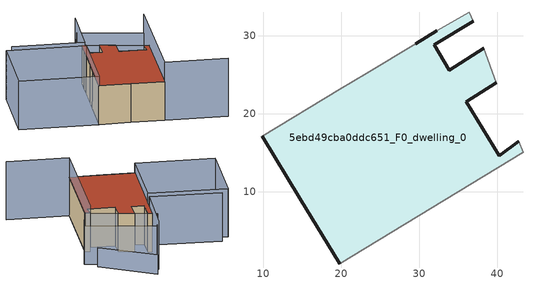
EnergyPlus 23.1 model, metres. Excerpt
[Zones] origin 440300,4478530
5ebd49cba0ddc651_F0_dwelling_0
 floor ground (EU_floor_Construction): 36.91,31.89 31.89,28.88 33.82,25.59 38.27,28.44 39.9,23.98 36.04,21.56 40.25,14.64 42.77,16.49 43.29,15.06 19.83,0.77 14.7,9.2 9.84,17.16 19.79,23.14 23.25,25.23 29.55,29.02 32.25,30.64 36.37,33.07 z0
 wall outside (EU_wall_Construction): 9.84,17.16 14.7,9.2 19.83,0.77 / 42.77,16.49 40.25,14.64 36.04,21.56 39.9,23.98 / 38.27,28.44 33.82,25.59 31.89,28.88 36.91,31.89 / 32.25,30.64 29.55,29.02 z0:12
 wall adiabatic (EU_wall_Construction): 29.55,29.02 23.25,25.23 19.79,23.14 9.84,17.16 / 19.83,0.77 43.29,15.06 42.77,16.49 / 39.9,23.98 38.27,28.44 / 36.91,31.89 36.37,33.07 32.25,30.64 z0:12
 roof outside (EU_roof_Construction): 40.25,14.64 36.04,21.56 39.9,23.98 38.27,28.44 33.82,25.59 31.89,28.88 36.91,31.89 36.37,33.07 32.25,30.64 29.55,29.02 23.25,25.23 19.79,23.14 9.84,17.16 14.7,9.2 19.83,0.77 43.29,15.06 42.77,16.49 z12
shading: 29.4,-14.93 19.82,0.78 / 19.82,0.78 51.05,19.81 z0:18; 47.63,39.7 31.88,30.41 / 31.88,30.41 21.12,48.65 / 29.59,29.05 9.76,17.09 / 9.76,17.09 -2.27,37.05 / -2.27,37.05 17.56,49 / 17.56,49 29.59,29.05 z0:15; 43.29,15.06 35.79,34.57 / 35.79,34.57 44.67,37.98 / 44.67,37.98 52.17,18.47 / 52.17,18.47 43.29,15.06 z0:12; 52.48,22.69 51.2,40.75 z0:6
[Building]
EU S2 Campaign: North Axis=0; Terrain=City; Solar Distribution=FullExterior
[Site:Location]
Madrid: Latitude=40.5; Longitude=-3.5; Time Zone=1; Elevation=609
[SizingPeriod:WeatherFileDays]
AnnualSizingPeriod: Begin Month=1; Begin Day of Month=1; End Month=12; End Day of Month=31; Day of Week for Start Day=Monday; Use Weather File Daylight Saving Period=No; Use Weather File Rain and Snow Indicators=No
[MATERIAL]
EU_InternalMass_Material: Roughness=MediumRough; Thickness=0.1; Conductivity=1; Density=1800; Specific Heat=900; Thermal Absorptance=0.9; Solar Absorptance=0.7; Visible Absorptance=0.7
[MATERIAL:NOMASS] Roughness=MediumRough; Thermal Absorptance=0.9; Solar Absorptance=0.7; Visible Absorptance=0.7
Name | Thermal Resistance
EU_wall_NoMass | 0.419739
EU_roof_NoMass | 0.352165
EU_floor_NoMass | 0.608284
[CONSTRUCTION]
EU_wall_Construction: EU_wall_NoMass
EU_roof_Construction: EU_roof_NoMass
EU_floor_Construction: EU_floor_NoMass
EU_InternalMass_Construction: EU_InternalMass_Material
[ZONE]
5ebd49cba0ddc651_F0_dwelling_0: Type=1; Multiplier=1; Ceiling Height=autocalculate; Volume=6093.06; Floor Area=autocalculate; Part of Total Floor Area=Yes
[INTERNALMASS]
5ebd49cba0ddc651_F0_dwelling_0_EU_InternalMass: Construction=EU_InternalMass_Construction; Zone or ZoneList=5ebd49cba0ddc651_F0_dwelling_0; Surface Area=443.501
[OTHEREQUIPMENT]
EU_Step8_InternalGain_5ebd49cba0ddc651_F0_dwelling_0_f000: Fuel Type=Electricity; Zone or ZoneList or Space or SpaceList=5ebd49cba0ddc651_F0_dwelling_0; Schedule=EU_Step8_GainSchedule_5ebd49cba0ddc651_F0_dwelling_0_f000; Design Level Calculation Method=Watts/Area; Power per Zone Floor Area=1; Fraction Latent=0; Fraction Radiant=0; Fraction Lost=0; Carbon Dioxide Generation Rate=0; EndUse Subcategory=EU_Step8_InternalGains
[ZONEVENTILATION:DESIGNFLOWRATE]
EU_ConstantAir_5ebd49cba0ddc651_F0_dwelling_0: Zone or ZoneList or Space or SpaceList=5ebd49cba0ddc651_F0_dwelling_0; Schedule=EU_AlwaysOn; Design Flow Rate Calculation Method=AirChanges/Hour; Air Changes per Hour=0.703302; Ventilation Type=Natural; Fan Pressure Rise=0; Fan Total Efficiency=1; Constant Term Coefficient=1; Temperature Term Coefficient=0; Velocity Term Coefficient=0; Velocity Squared Term Coefficient=0; Minimum Indoor Temperature=-100; Maximum Indoor Temperature=100; Delta Temperature=-100; Minimum Outdoor Temperature=-100; Maximum Outdoor Temperature=100; Maximum Wind Speed=40
[HVACTEMPLATE:THERMOSTAT]
EU_HeatOnly_5ebd49cba0ddc651_F0_dwelling_0: Constant Heating Setpoint=20; Constant Cooling Setpoint=50
[HVACTEMPLATE:ZONE:IDEALLOADSAIRSYSTEM]
5ebd49cba0ddc651_F0_dwelling_0: Template Thermostat=EU_HeatOnly_5ebd49cba0ddc651_F0_dwelling_0; System Availability Schedule=EU_AlwaysOn; Maximum Heating Supply Air Temperature=50; Minimum Cooling Supply Air Temperature=13; Maximum Heating Supply Air Humidity Ratio=0.0156; Minimum Cooling Supply Air Humidity Ratio=0.0077; Heating Limit=NoLimit; Cooling Limit=NoLimit; Heating Availability Schedule=EU_AlwaysOn; Cooling Availability Schedule=EU_CoolingOff; Dehumidification Control Type=ConstantSensibleHeatRatio; Cooling Sensible Heat Ratio=0.7; Dehumidification Setpoint=60; Humidification Control Type=None; Humidification Setpoint=30; Outdoor Air Method=None; Outdoor Air Flow Rate per Person=0.00944; Outdoor Air Flow Rate per Zone Floor Area=0; Outdoor Air Flow Rate per Zone=0; Demand Controlled Ventilation Type=None; Outdoor Air Economizer Type=NoEconomizer; Heat Recovery Type=None; Sensible Heat Recovery Effectiveness=0.7; Latent Heat Recovery Effectiveness=0.65
[SIZING:ZONE]
5ebd49cba0ddc651_F0_dwelling_0: Zone Cooling Design Supply Air Temperature Input Method=SupplyAirTemperature; Zone Cooling Design Supply Air Temperature=13; Zone Heating Design Supply Air Temperature Input Method=SupplyAirTemperature; Zone Heating Design Supply Air Temperature=50; Zone Cooling Design Supply Air Humidity Ratio=0.008; Zone Heating Design Supply Air Humidity Ratio=0.008; Cooling Design Air Flow Method=DesignDay; Cooling Design Air Flow Rate=0; Cooling Minimum Air Flow per Zone Floor Area=0.000762; Cooling Minimum Air Flow=0; Cooling Minimum Air Flow Fraction=0.2; Heating Design Air Flow Method=DesignDay; Heating Design Air Flow Rate=0; Heating Maximum Air Flow per Zone Floor Area=0.002032; Heating Maximum Air Flow=0.141576; Heating Maximum Air Flow Fraction=0.3; Account for Dedicated Outdoor Air System=No; Dedicated Outdoor Air System Control Strategy=NeutralSupplyAir; Dedicated Outdoor Air Low Setpoint Temperature for Design=autosize; Dedicated Outdoor Air High Setpoint Temperature for Design=autosize; Zone Load Sizing Method=Sensible Load Only No Latent Load; Zone Latent Cooling Design Supply Air Humidity Ratio Input Method=HumidityRatioDifference; Zone Cooling Design Supply Air Humidity Ratio Difference=0.005; Zone Latent Heating Design Supply Air Humidity Ratio Input Method=HumidityRatioDifference; Zone Humidification Design Supply Air Humidity Ratio Difference=0.005
[SCHEDULE:CONSTANT]
Name | Hourly Value
EU_AlwaysOn | 1
EU_CoolingOff | 0
[SCHEDULE:FILE]
EU_Step8_GainSchedule_5ebd49cba0ddc651_F0_dwelling_0_f000: File=../../schedules/5ebd49cba0ddc651/5ebd49cba0ddc651_F0_dwelling_0_f000_gain.csv; Column Number=1; Rows to Skip at Top=0; Number of Hours of Data=8760; Column Separator=Comma; Interpolate to Timestep=No; Minutes per Item=60; Adjust Schedule for Daylight Savings=Yes
